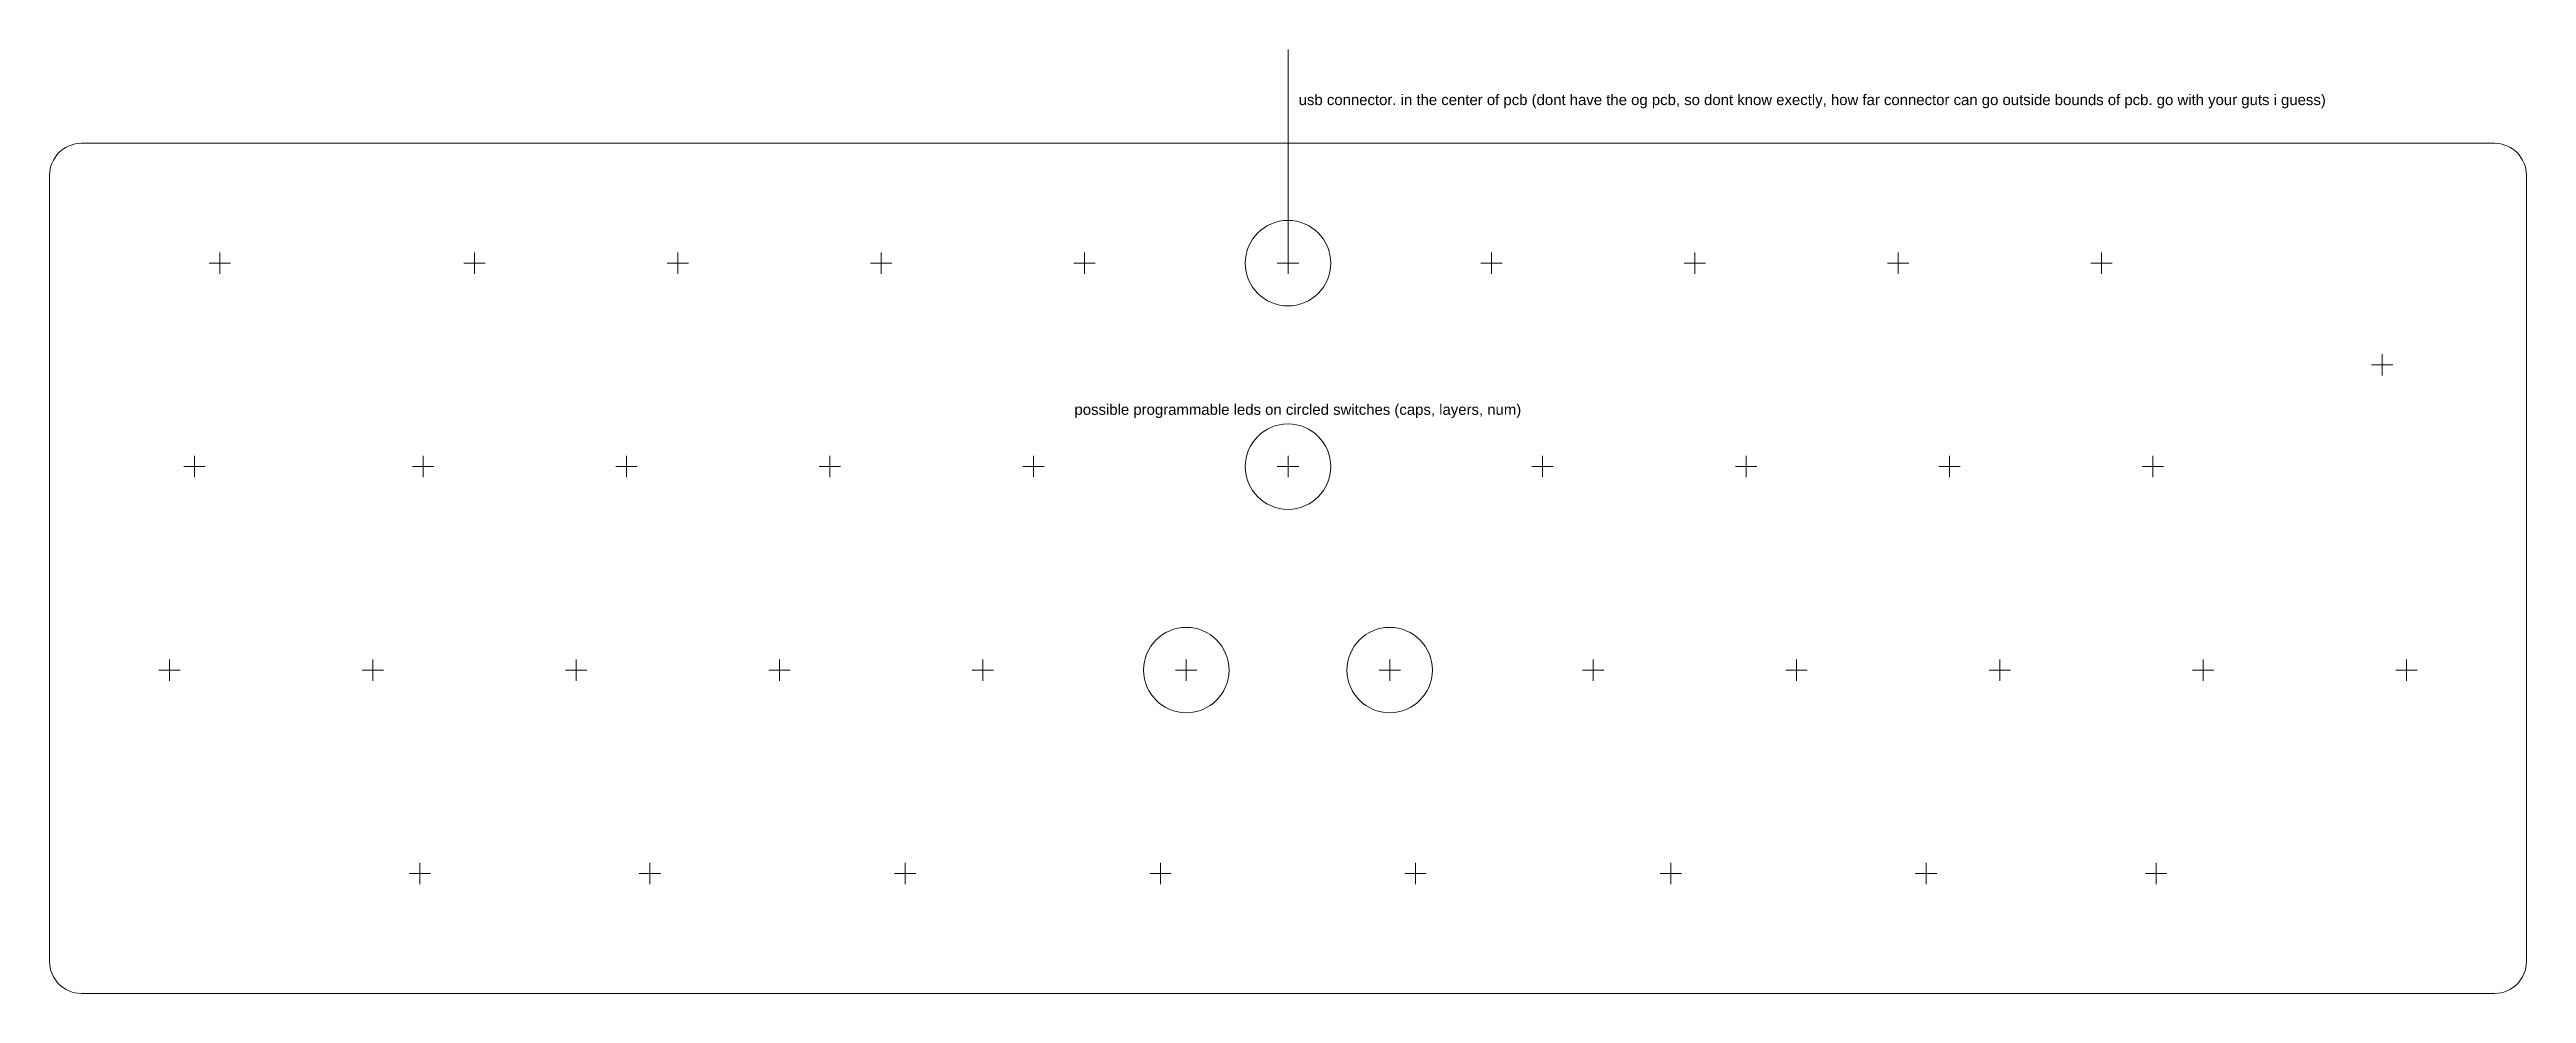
# Model space of a CAD drawing. Header units: millimetres. Extents: x -86 to 146, y 41 to 129.
import ezdxf

# ---------------------------------------------------------------- set-up
doc = ezdxf.new("R2010")
doc.units = ezdxf.units.MM
doc.layers.get('0').update_dxf_attribs({"lineweight": 5, "true_color": 0xffffff})
doc.layers.add('слой 1', color=3, linetype='Continuous', lineweight=13, true_color=0x00ff00)
doc.layers.add('слой 2', color=2, linetype='Continuous', lineweight=13, true_color=0xffff00)
doc.styles.add('textstyle0', font='')
doc.styles.add('textstyle1', font='')
doc.styles.get('textstyle0').set_extended_font_data('Arial')
doc.styles.get('textstyle1').set_extended_font_data('Arial')

msp = doc.modelspace()

# ---------------------------------------------------------------- linework, layer by layer
for p, q in [((-83, 120.425), (143, 120.425)), ((-86, 43.825), (-86, 117.425)), ((146, 43.825), (146, 117.425)), ((-71.05, 109.2), (-69.05, 109.2)), ((-70.05, 108.2), (-70.05, 110.2)), ((-47.2, 109.2), (-45.2, 109.2)), ((-46.2, 108.2), (-46.2, 110.2)), ((-28.15, 109.2), (-26.15, 109.2)), ((-27.15, 108.2), (-27.15, 110.2)), ((-9.1, 109.2), (-7.1, 109.2)), ((-8.1, 108.2), (-8.1, 110.2)), ((9.95, 109.2), (11.95, 109.2)), ((10.95, 108.2), (10.95, 110.2)), ((29, 109.2), (31, 109.2)), ((30, 108.2), (30, 110.2)), ((48.05, 109.2), (50.05, 109.2)), ((49.05, 108.2), (49.05, 110.2)), ((67.1, 109.2), (69.1, 109.2)), ((68.1, 108.2), (68.1, 110.2)), ((86.15, 109.2), (88.15, 109.2)), ((87.15, 108.2), (87.15, 110.2)), ((105.2, 109.2), (107.2, 109.2)), ((106.2, 108.2), (106.2, 110.2)), ((132.475, 98.675), (132.475, 100.675)), ((131.475, 99.675), (133.475, 99.675)), ((-72.4313, 89.15), (-72.4313, 91.15)), ((-51, 89.15), (-51, 91.15)), ((-31.95, 89.15), (-31.95, 91.15)), ((-12.9, 89.15), (-12.9, 91.15)), ((6.15, 89.15), (6.15, 91.15)), ((30, 89.15), (30, 91.15)), ((53.85, 89.15), (53.85, 91.15)), ((72.9, 89.15), (72.9, 91.15)), ((91.95, 89.15), (91.95, 91.15)), ((111, 89.15), (111, 91.15)), ((-73.4313, 90.15), (-71.4313, 90.15)), ((-52, 90.15), (-50, 90.15)), ((-32.95, 90.15), (-30.95, 90.15)), ((-13.9, 90.15), (-11.9, 90.15)), ((5.15, 90.15), (7.15, 90.15)), ((29, 90.15), (31, 90.15)), ((52.85, 90.15), (54.85, 90.15)), ((71.9, 90.15), (73.9, 90.15)), ((90.95, 90.15), (92.95, 90.15)), ((110, 90.15), (112, 90.15)), ((-74.775, 70.1), (-74.775, 72.1)), ((-55.725, 70.1), (-55.725, 72.1)), ((-36.675, 70.1), (-36.675, 72.1)), ((-17.625, 70.1), (-17.625, 72.1)), ((1.425, 70.1), (1.425, 72.1)), ((20.475, 70.1), (20.475, 72.1)), ((39.525, 70.1), (39.525, 72.1)), ((58.575, 70.1), (58.575, 72.1)), ((77.625, 70.1), (77.625, 72.1)), ((96.675, 70.1), (96.675, 72.1)), ((115.725, 70.1), (115.725, 72.1)), ((134.775, 70.1), (134.775, 72.1)), ((-75.775, 71.1), (-73.775, 71.1)), ((-56.725, 71.1), (-54.725, 71.1)), ((-37.675, 71.1), (-35.675, 71.1)), ((-18.625, 71.1), (-16.625, 71.1)), ((0.425, 71.1), (2.425, 71.1)), ((19.475, 71.1), (21.475, 71.1)), ((38.525, 71.1), (40.525, 71.1)), ((57.575, 71.1), (59.575, 71.1)), ((76.625, 71.1), (78.625, 71.1)), ((95.675, 71.1), (97.675, 71.1)), ((114.725, 71.1), (116.725, 71.1)), ((133.775, 71.1), (135.775, 71.1)), ((-52.3123, 52.05), (-50.3123, 52.05)), ((-51.3123, 51.05), (-51.3123, 53.05)), ((-30.781, 52.05), (-28.781, 52.05)), ((-29.781, 51.05), (-29.781, 53.05)), ((-6.8686, 52.05), (-4.8686, 52.05)), ((-5.8686, 51.05), (-5.8686, 53.05)), ((17.0438, 52.05), (19.0438, 52.05)), ((18.0438, 51.05), (18.0438, 53.05)), ((40.9562, 52.05), (42.9562, 52.05)), ((41.9562, 51.05), (41.9562, 53.05)), ((64.8686, 52.05), (66.8686, 52.05)), ((65.8686, 51.05), (65.8686, 53.05)), ((88.781, 52.05), (90.781, 52.05)), ((89.781, 51.05), (89.781, 53.05)), ((110.3123, 52.05), (112.3123, 52.05)), ((111.3123, 51.05), (111.3123, 53.05)), ((-83, 40.825), (143, 40.825))]:
    msp.add_line(p, q)
for centre, start, end in [((-83, 117.425), 90, 180), ((143, 117.425), 0, 90), ((-83, 43.825), 180, 270), ((143, 43.825), 270, 0)]:
    msp.add_arc(centre, 3, start, end)
at = {"layer": 'слой 1'}
msp.add_line((30, 109.2), (30, 129.2), dxfattribs=at)
at = {"layer": 'слой 2'}
for centre in [(30, 109.2), (30, 90.15), (20.475, 71.1), (39.525, 71.1)]:
    msp.add_circle(centre, 4, dxfattribs=at)

# ---------------------------------------------------------------- texts
at = {"layer": 'слой 1', "insert": (31, 125), "char_height": 1, "attachment_point": 1, "style": 'textstyle0'}
msp.add_mtext('usb connector. in the center of pcb (dont have the og pcb, so dont know exectly, how far connector can go outside bounds of pcb. go with your guts i guess)', dxfattribs=at)
at = {"layer": 'слой 2', "insert": (10, 96), "char_height": 1, "attachment_point": 1, "style": 'textstyle1'}
msp.add_mtext('possible programmable leds on circled switches (caps, layers, num)', dxfattribs=at)

doc.saveas('drawing.dxf')
